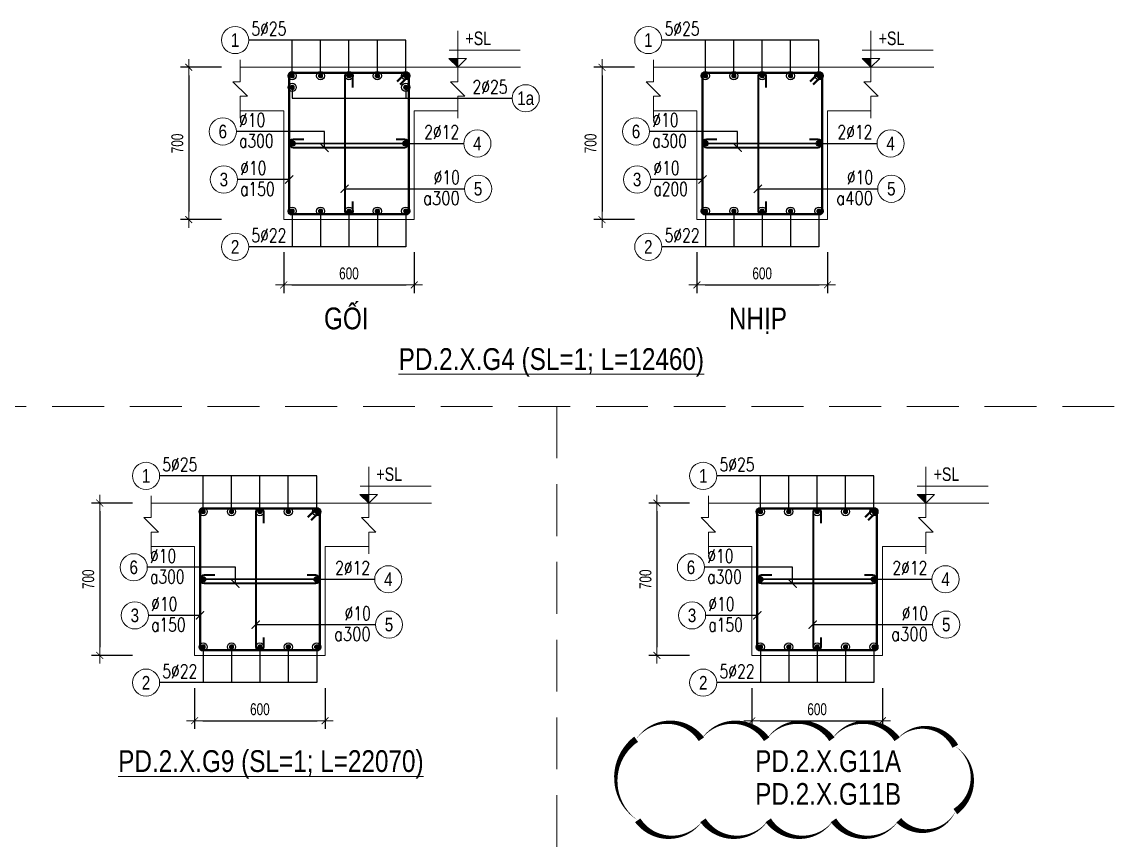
# Model space of a CAD drawing. Header units: millimetres. Extents: x 0 to 264070, y -218202 to 27271.
# Drawn here: x 238024 to 243045, y -169921 to -166156 of the extents above; entities that cross this region are included whole.
import ezdxf
from ezdxf.enums import TextEntityAlignment as Align

# ---------------------------------------------------------------- set-up
doc = ezdxf.new("R2010")
doc.units = ezdxf.units.MM
doc.header["$PDMODE"] = 3
doc.linetypes.add('HIDDEN2', pattern=[4.7625, 3.175, -1.5875])
doc.layers.get('0').update_dxf_attribs({"lineweight": 20})
doc.layers.get('Defpoints').update_dxf_attribs({"color": 151, "lineweight": 9})
doc.layers.add('2020-08-14', color=6, linetype='Continuous', lineweight=20, plot=False)
for name, color, linetype, lineweight in [('NDC_S_ANNO', 7, 'Continuous', 20), ('NDC_S_CONTINUOUS', 3, 'Continuous', 20), ('NDC_S_DIM', 1, 'Continuous', 15), ('NDC_S_HIDDEN', 8, 'HIDDEN2', 13), ('NDC_S_REBAR', 4, 'Continuous', 35), ('NDC_S_STIRRUP', 4, 'Continuous', 40), ('NDC_S_TEXT SYMBOL', 7, 'Continuous', 20), ('NDC_S_THIN LINE', 8, 'Continuous', 9), ('NDC_S_VN TEXT', 7, 'Continuous', 20)]:
    doc.layers.add(name, color=color, linetype=linetype, lineweight=lineweight)
doc.styles.add('ARIAL', font='arial.ttf', dxfattribs={"width": 0.8})
doc.styles.add('NDC_ANNO', font='', dxfattribs={"width": 0.8})
doc.styles.add('NDC_DIM', font='', dxfattribs={"width": 0.75})
doc.styles.add('NDC_EN TXT', font='romans.shx', dxfattribs={"width": 0.8})
doc.styles.get('NDC_ANNO').set_extended_font_data('Dotum')
doc.styles.get('NDC_DIM').set_extended_font_data('Dotum')
doc.dimstyles.new('NDC_dim_25', dxfattribs={"dimscale": 25, "dimtxt": 2.2, "dimasz": 1.5, "dimexe": 1.5, "dimexo": 2.5, "dimgap": 1, "dimtad": 1, "dimdec": 0, "dimzin": 0, "dimdsep": 46, "dimtxsty": 'NDC_DIM', "dimblk": 'DIMMARK', "dimcen": 0.09, "dimdle": 1.2, "dimclrd": 1, "dimclre": 1, "dimclrt": 3, "dimadec": 0, "dimazin": 0, "dimtfac": 1, "dimtdec": 0, "dimtix": 1, "dimtofl": 0, "dimtmove": 0, "dimatfit": 3, "dimfxl": 6, "dimfxlon": 1, "dimtolj": 1, "dimtzin": 0, "dimarcsym": 0})

# ---------------------------------------------------------------- blocks, each defined once
blk = doc.blocks.new('kata_block_THEP')
at = {"layer": 'NDC_S_REBAR', "color": 0}
for p, q in [((-0.5, 0), (0.5, 0)), ((-0.35, 0.35), (0.35, -0.35)), ((0.35, 0.35), (-0.35, -0.35)), ((0, 0.5), (0, -0.5))]:
    blk.add_line(p, q, dxfattribs=at)
at = {"layer": 'NDC_S_REBAR', "color": 0, "const_width": 0.0833}
blk.add_lwpolyline([(-0.5, 0, 1), (0.5, 0, 1), (-0.5, 0, 1)], format="xyb", dxfattribs=at)
blk = doc.blocks.new('DIMMARK')
at = {"layer": 'NDC_S_DIM', "color": 1}
blk.add_line((-1.5, 0), (1, 0), dxfattribs=at)
at = {"layer": 'NDC_S_DIM', "color": 2, "const_width": 0.1}
blk.add_lwpolyline([(-0.42, -0.42), (0.42, 0.42)], dxfattribs=at)
blk = doc.blocks.new('kata_block_TD')
at = {"color": 6, "linetype": 'ByBlock', "lineweight": -2, "style": 'ARIAL', "width": 0.8}
blk.add_attdef('SECTDET2', text='', height=5, dxfattribs=at).set_placement((0, 7.97), align=Align.CENTER)
at = {"color": 0, "linetype": 'ByBlock', "lineweight": -2, "style": 'ARIAL', "width": 0.8}
blk.add_attdef('SECTDET1', text='', height=5, dxfattribs=at).set_placement((0, 1.47), align=Align.CENTER)
at = {"color": 3, "lineweight": 25, "style": 'ARIAL', "width": 0.8}
blk.add_attdef('SSCALE', text='', height=2.5, dxfattribs=at).set_placement((0, -4), align=Align.CENTER)
blk = doc.blocks.new('*U241')
blk.add_circle((-2.5, 0), 2.5)
at = {"layer": 'NDC_S_VN TEXT', "color": 3, "style": 'NDC_EN TXT', "width": 0.75}
for tag, p in [('DK1', (0.5, 0.85)), ('KC1', (0.5, -2.97))]:
    blk.add_attdef(tag, p, '', height=2.5, dxfattribs=at)
at = {"layer": 'NDC_S_VN TEXT', "color": 7, "style": 'ARIAL', "width": 0.8}
blk.add_attdef('SH2', text='', height=2.5, dxfattribs=at).set_placement((-2.5, 0), align=Align.MIDDLE)
blk = doc.blocks.new('*U321')
blk.add_circle((2.5, 0), 2.5)
at = {"layer": 'NDC_S_VN TEXT', "color": 3, "style": 'NDC_EN TXT'}
for tag, width, p in [('DK2', 0.75, (-0.85, 0.85)), ('KC2', 0.8, (-0.85, -2.97))]:
    blk.add_attdef(tag, text='', height=2.5, dxfattribs=dict(at, width=width)).set_placement(p, align=Align.RIGHT)
at = {"layer": 'NDC_S_VN TEXT', "color": 7, "style": 'ARIAL', "width": 0.8}
blk.add_attdef('SH3', text='', height=2.5, dxfattribs=at).set_placement((2.5, 0), align=Align.MIDDLE)
blk = doc.blocks.new('*U239')
blk.add_circle((2.5, 0), 2.5)
at = {"layer": 'NDC_S_VN TEXT', "color": 3, "style": 'NDC_EN TXT', "width": 0.75}
blk.add_attdef('DK2', text='', height=2.5, dxfattribs=at).set_placement((-0.85, 0.85), align=Align.RIGHT)
at = {"layer": 'NDC_S_VN TEXT', "color": 7, "style": 'ARIAL', "width": 0.8}
blk.add_attdef('SH3', text='', height=2.5, dxfattribs=at).set_placement((2.5, 0), align=Align.MIDDLE)
blk = doc.blocks.new('*D435')
at = {"layer": 'Defpoints', "color": 0, "transparency": 16777216}
for p in [(241196.7, -166364.6), (240690.7, -167064.6), (241196.7, -167064.6)]:
    blk.add_point(p, dxfattribs=at)
at = {"layer": 'NDC_S_DIM', "color": 1, "lineweight": -2, "transparency": 16777216}
for p, q in [((240840.7, -166364.6), (240653.2, -166364.6)), ((240690.7, -166402.1), (240690.7, -167027.1)), ((240840.7, -167064.6), (240653.2, -167064.6))]:
    blk.add_line(p, q, dxfattribs=at)
at = {"layer": 'NDC_S_DIM', "color": 1, "lineweight": -2, "transparency": 16777216, "xscale": 37.5, "yscale": 37.5, "zscale": 37.5}
for p, rotation in [((240690.7, -166364.6), 90), ((240690.7, -167064.6), 270)]:
    blk.add_blockref('DIMMARK', p, dxfattribs=dict(at, rotation=rotation))
at = {"layer": 'NDC_S_DIM', "color": 3, "transparency": 16777216, "insert": (240638.2, -166714.6), "char_height": 55, "attachment_point": 5, "rotation": 90, "style": 'NDC_DIM'}
blk.add_mtext('\\A1;700', dxfattribs=at)
blk = doc.blocks.new('*D436')
at = {"layer": 'Defpoints', "color": 0, "transparency": 16777216}
for p in [(241127, -167064.6), (241727, -167064.6), (241727, -167364.6)]:
    blk.add_point(p, dxfattribs=at)
at = {"layer": 'NDC_S_DIM', "color": 1, "lineweight": -2, "transparency": 16777216}
for p, q in [((241127, -167214.6), (241127, -167402.1)), ((241727, -167214.6), (241727, -167402.1)), ((241164.5, -167364.6), (241689.5, -167364.6))]:
    blk.add_line(p, q, dxfattribs=at)
at = {"layer": 'NDC_S_DIM', "color": 1, "lineweight": -2, "transparency": 16777216, "xscale": 37.5, "yscale": 37.5, "zscale": 37.5, "rotation": 180}
blk.add_blockref('DIMMARK', (241127, -167364.6), dxfattribs=at)
at = {"layer": 'NDC_S_DIM', "color": 1, "lineweight": -2, "transparency": 16777216, "xscale": 37.5, "yscale": 37.5, "zscale": 37.5}
blk.add_blockref('DIMMARK', (241727, -167364.6), dxfattribs=at)
at = {"layer": 'NDC_S_DIM', "color": 3, "transparency": 16777216, "insert": (241427, -167312.1), "char_height": 55, "attachment_point": 5, "style": 'NDC_DIM'}
blk.add_mtext('\\A1;600', dxfattribs=at)
blk = doc.blocks.new('kata_block_CT')
at = {"layer": 'NDC_S_ANNO'}
blk.add_hatch(color=3, dxfattribs=at).paths.add_polyline_path([(0, 1.6), (-1.61, 1.6), (0, 0)])
at = {"layer": 'NDC_S_ANNO', "ltscale": 50}
h = blk.add_hatch(dxfattribs=at)
h.set_pattern_fill('ANSI31', color=256, scale=1.406, style=0)
h.paths.add_polyline_path([(0, 1.6), (0, 0), (1.61, 1.6)])
for p, q in [((-1.59, 3.14), (11.47, 3.14)), ((11.56, 0), (-1.64, 0))]:
    blk.add_line(p, q, dxfattribs=at)
for points in [[(0, 6.69), (0, 0)], [(0, 0), (-1.61, 1.6), (0, 1.6)], [(0, 0), (1.61, 1.6), (0, 1.6)]]:
    blk.add_lwpolyline(points, dxfattribs=at)
at = {"layer": 'NDC_S_ANNO', "color": 8, "ltscale": 50}
blk.add_lwpolyline([(0, 0), (-1.61, 1.6), (0, 1.6)], dxfattribs=at)
at = {"layer": 'NDC_S_TEXT SYMBOL', "color": 3, "style": 'NDC_ANNO', "width": 0.8}
blk.add_attdef('CT', (1.41, 4.07), '', height=2.5, dxfattribs=at)
blk = doc.blocks.new('*D437')
at = {"layer": 'Defpoints', "color": 0, "transparency": 16777216}
for p in [(239297.1, -166364.6), (238791.1, -167064.6), (239297.1, -167064.6)]:
    blk.add_point(p, dxfattribs=at)
at = {"layer": 'NDC_S_DIM', "color": 1, "lineweight": -2, "transparency": 16777216}
for p, q in [((238941.1, -166364.6), (238753.6, -166364.6)), ((238791.1, -166402.1), (238791.1, -167027.1)), ((238941.1, -167064.6), (238753.6, -167064.6))]:
    blk.add_line(p, q, dxfattribs=at)
at = {"layer": 'NDC_S_DIM', "color": 1, "lineweight": -2, "transparency": 16777216, "xscale": 37.5, "yscale": 37.5, "zscale": 37.5}
for p, rotation in [((238791.1, -166364.6), 90), ((238791.1, -167064.6), 270)]:
    blk.add_blockref('DIMMARK', p, dxfattribs=dict(at, rotation=rotation))
at = {"layer": 'NDC_S_DIM', "color": 3, "transparency": 16777216, "insert": (238738.6, -166714.6), "char_height": 55, "attachment_point": 5, "rotation": 90, "style": 'NDC_DIM'}
blk.add_mtext('\\A1;700', dxfattribs=at)
blk = doc.blocks.new('*D438')
at = {"layer": 'Defpoints', "color": 0, "transparency": 16777216}
for p in [(239227.5, -167064.6), (239827.5, -167064.6), (239827.5, -167364.6)]:
    blk.add_point(p, dxfattribs=at)
at = {"layer": 'NDC_S_DIM', "color": 1, "lineweight": -2, "transparency": 16777216}
for p, q in [((239227.5, -167214.6), (239227.5, -167402.1)), ((239827.5, -167214.6), (239827.5, -167402.1)), ((239265, -167364.6), (239790, -167364.6))]:
    blk.add_line(p, q, dxfattribs=at)
at = {"layer": 'NDC_S_DIM', "color": 1, "lineweight": -2, "transparency": 16777216, "xscale": 37.5, "yscale": 37.5, "zscale": 37.5, "rotation": 180}
blk.add_blockref('DIMMARK', (239227.5, -167364.6), dxfattribs=at)
at = {"layer": 'NDC_S_DIM', "color": 1, "lineweight": -2, "transparency": 16777216, "xscale": 37.5, "yscale": 37.5, "zscale": 37.5}
blk.add_blockref('DIMMARK', (239827.5, -167364.6), dxfattribs=at)
at = {"layer": 'NDC_S_DIM', "color": 3, "transparency": 16777216, "insert": (239527.5, -167312.1), "char_height": 55, "attachment_point": 5, "style": 'NDC_DIM'}
blk.add_mtext('\\A1;600', dxfattribs=at)
blk = doc.blocks.new('*U240')
blk.add_circle((-2.5, 0), 2.5)
at = {"layer": 'NDC_S_VN TEXT', "color": 3, "style": 'NDC_EN TXT', "width": 0.75}
blk.add_attdef('DK1', (0.5, 0.85), '', height=2.5, dxfattribs=at)
at = {"layer": 'NDC_S_VN TEXT', "color": 7, "style": 'ARIAL', "width": 0.8}
blk.add_attdef('SH2', text='', height=2.5, dxfattribs=at).set_placement((-2.5, 0), align=Align.MIDDLE)
blk = doc.blocks.new('*D447')
at = {"layer": 'Defpoints', "color": 0, "transparency": 16777216}
for p in [(238887.7, -168367.4), (238381.7, -169067.4), (238887.7, -169067.4)]:
    blk.add_point(p, dxfattribs=at)
at = {"layer": 'NDC_S_DIM', "color": 1, "lineweight": -2, "transparency": 16777216}
for p, q in [((238531.7, -168367.4), (238344.2, -168367.4)), ((238381.7, -168404.9), (238381.7, -169029.9)), ((238531.7, -169067.4), (238344.2, -169067.4))]:
    blk.add_line(p, q, dxfattribs=at)
at = {"layer": 'NDC_S_DIM', "color": 1, "lineweight": -2, "transparency": 16777216, "xscale": 37.5, "yscale": 37.5, "zscale": 37.5}
for p, rotation in [((238381.7, -168367.4), 90), ((238381.7, -169067.4), 270)]:
    blk.add_blockref('DIMMARK', p, dxfattribs=dict(at, rotation=rotation))
at = {"layer": 'NDC_S_DIM', "color": 3, "transparency": 16777216, "insert": (238329.2, -168717.4), "char_height": 55, "attachment_point": 5, "rotation": 90, "style": 'NDC_DIM'}
blk.add_mtext('\\A1;700', dxfattribs=at)
blk = doc.blocks.new('*D448')
at = {"layer": 'Defpoints', "color": 0, "transparency": 16777216}
for p in [(238818.1, -169067.4), (239418.1, -169067.4), (239418.1, -169367.4)]:
    blk.add_point(p, dxfattribs=at)
at = {"layer": 'NDC_S_DIM', "color": 1, "lineweight": -2, "transparency": 16777216}
for p, q in [((238818.1, -169217.4), (238818.1, -169404.9)), ((239418.1, -169217.4), (239418.1, -169404.9)), ((238855.6, -169367.4), (239380.6, -169367.4))]:
    blk.add_line(p, q, dxfattribs=at)
at = {"layer": 'NDC_S_DIM', "color": 1, "lineweight": -2, "transparency": 16777216, "xscale": 37.5, "yscale": 37.5, "zscale": 37.5, "rotation": 180}
blk.add_blockref('DIMMARK', (238818.1, -169367.4), dxfattribs=at)
at = {"layer": 'NDC_S_DIM', "color": 1, "lineweight": -2, "transparency": 16777216, "xscale": 37.5, "yscale": 37.5, "zscale": 37.5}
blk.add_blockref('DIMMARK', (239418.1, -169367.4), dxfattribs=at)
at = {"layer": 'NDC_S_DIM', "color": 3, "transparency": 16777216, "insert": (239118.1, -169314.9), "char_height": 55, "attachment_point": 5, "style": 'NDC_DIM'}
blk.add_mtext('\\A1;600', dxfattribs=at)
blk = doc.blocks.new('*D449')
at = {"layer": 'Defpoints', "color": 0, "transparency": 16777216}
for p in [(241379.6, -169067.4), (241979.6, -169067.4), (241979.6, -169367.4)]:
    blk.add_point(p, dxfattribs=at)
at = {"layer": 'NDC_S_DIM', "color": 1, "lineweight": -2, "transparency": 16777216}
for p, q in [((241379.6, -169217.4), (241379.6, -169404.9)), ((241979.6, -169217.4), (241979.6, -169404.9)), ((241417.1, -169367.4), (241942.1, -169367.4))]:
    blk.add_line(p, q, dxfattribs=at)
at = {"layer": 'NDC_S_DIM', "color": 1, "lineweight": -2, "transparency": 16777216, "xscale": 37.5, "yscale": 37.5, "zscale": 37.5, "rotation": 180}
blk.add_blockref('DIMMARK', (241379.6, -169367.4), dxfattribs=at)
at = {"layer": 'NDC_S_DIM', "color": 1, "lineweight": -2, "transparency": 16777216, "xscale": 37.5, "yscale": 37.5, "zscale": 37.5}
blk.add_blockref('DIMMARK', (241979.6, -169367.4), dxfattribs=at)
at = {"layer": 'NDC_S_DIM', "color": 3, "transparency": 16777216, "insert": (241679.6, -169314.9), "char_height": 55, "attachment_point": 5, "style": 'NDC_DIM'}
blk.add_mtext('\\A1;600', dxfattribs=at)
blk = doc.blocks.new('*D450')
at = {"layer": 'Defpoints', "color": 0, "transparency": 16777216}
for p in [(241449.2, -168367.4), (240943.2, -169067.4), (241449.2, -169067.4)]:
    blk.add_point(p, dxfattribs=at)
at = {"layer": 'NDC_S_DIM', "color": 1, "lineweight": -2, "transparency": 16777216}
for p, q in [((241093.2, -168367.4), (240905.7, -168367.4)), ((240943.2, -168404.9), (240943.2, -169029.9)), ((241093.2, -169067.4), (240905.7, -169067.4))]:
    blk.add_line(p, q, dxfattribs=at)
at = {"layer": 'NDC_S_DIM', "color": 1, "lineweight": -2, "transparency": 16777216, "xscale": 37.5, "yscale": 37.5, "zscale": 37.5}
for p, rotation in [((240943.2, -168367.4), 90), ((240943.2, -169067.4), 270)]:
    blk.add_blockref('DIMMARK', p, dxfattribs=dict(at, rotation=rotation))
at = {"layer": 'NDC_S_DIM', "color": 3, "transparency": 16777216, "insert": (240890.7, -168717.4), "char_height": 55, "attachment_point": 5, "rotation": 90, "style": 'NDC_DIM'}
blk.add_mtext('\\A1;700', dxfattribs=at)

msp = doc.modelspace()

# ---------------------------------------------------------------- linework, layer by layer
at = {"layer": '2020-08-14'}
msp.add_lwpolyline([(240847.5, -169452.3, 0, 30, -0.520567), (241147.5, -169452.3, 0, 30, -0.520567), (241447.5, -169452.3, 0, 30, -0.520567), (241747.5, -169452.3, 0, 30, -0.520567), (242047.5, -169452.3, 0, 30, -0.520567), (242314.9, -169484.9, 0, 30, -0.520567), (242314.9, -169784.9, 0, 30, -0.520567), (242054.8, -169824.9, 0, 30, -0.520567), (241754.8, -169824.9, 0, 30, -0.520567), (241454.8, -169824.9, 0, 30, -0.520567), (241154.8, -169824.9, 0, 30, -0.520567), (240854.8, -169824.9, 0, 30, -0.520567)], format="xyseb", close=True, dxfattribs=at)
at = {"layer": 'NDC_S_CONTINUOUS'}
for points in [[(239027.5, -166364.6), (239227.5, -166364.6), (239227.5, -166364.6), (239827.5, -166364.6), (239827.5, -166364.6), (240027.5, -166364.6)], [(240927, -166364.6), (241127, -166364.6), (241127, -166364.6), (241727, -166364.6), (241727, -166364.6), (241927, -166364.6)], [(239027.5, -166564.6), (239227.5, -166564.6), (239227.5, -167064.6), (239827.5, -167064.6), (239827.5, -166564.6), (240027.5, -166564.6)], [(240927, -166564.6), (241127, -166564.6), (241127, -167064.6), (241727, -167064.6), (241727, -166564.6), (241927, -166564.6)], [(238618.1, -168367.4), (238818.1, -168367.4), (238818.1, -168367.4), (239418.1, -168367.4), (239418.1, -168367.4), (239618.1, -168367.4)], [(241179.6, -168367.4), (241379.6, -168367.4), (241379.6, -168367.4), (241979.6, -168367.4), (241979.6, -168367.4), (242179.6, -168367.4)], [(238618.1, -168567.4), (238818.1, -168567.4), (238818.1, -169067.4), (239418.1, -169067.4), (239418.1, -168567.4), (239618.1, -168567.4)], [(241179.6, -168567.4), (241379.6, -168567.4), (241379.6, -169067.4), (241979.6, -169067.4), (241979.6, -168567.4), (242179.6, -168567.4)]]:
    msp.add_lwpolyline(points, dxfattribs=at)
at = {"layer": 'NDC_S_DIM'}
for centre in [(239266.5, -166457.1), (239788.5, -166457.1)]:
    msp.add_circle(centre, 18.8, dxfattribs=at)
at = {"layer": 'NDC_S_HIDDEN', "ltscale": 75}
for p, q in [((243045, -167923.4), (225114.4, -167923.4)), ((240483.5, -167923.4), (240483.5, -179923.4))]:
    msp.add_line(p, q, dxfattribs=at)
at = {"layer": 'NDC_S_REBAR'}
for points in [[(239545.8, -166456.9), (239545.8, -166408, 1), (239509, -166408), (239509, -167021.1, 1), (239545.8, -167021.1), (239545.8, -166981.9, -0.414214)], [(241445.4, -166456.9), (241445.4, -166408, 1), (241408.5, -166408), (241408.5, -167021.1, 1), (241445.4, -167021.1), (241445.4, -166981.9, -0.414214)], [(239319.8, -166696.1), (239270.9, -166696.1, 1), (239270.9, -166733), (239784, -166733, 1), (239784, -166696.1), (239744.8, -166696.1, -0.414214)], [(241219.3, -166696.1), (241170.4, -166696.1, 1), (241170.4, -166733), (241683.6, -166733, 1), (241683.6, -166696.1), (241644.3, -166696.1, -0.414214)], [(239136.4, -168459.7), (239136.4, -168410.8, 1), (239099.6, -168410.8), (239099.6, -169024, 1), (239136.4, -169024), (239136.4, -168984.7, -0.414214)], [(241697.9, -168459.7), (241697.9, -168410.8, 1), (241661.1, -168410.8), (241661.1, -169024, 1), (241697.9, -169024), (241697.9, -168984.7, -0.414214)], [(238910.4, -168699), (238861.5, -168699, 1), (238861.5, -168735.8), (239374.6, -168735.8, 1), (239374.6, -168699), (239335.4, -168699, -0.414214)], [(241471.9, -168699), (241423, -168699, 1), (241423, -168735.8), (241936.1, -168735.8, 1), (241936.1, -168699), (241896.9, -168699, -0.414214)]]:
    msp.add_lwpolyline(points, format="xyb", dxfattribs=at)
at = {"layer": 'NDC_S_STIRRUP'}
for points in [[(239748.5, -166429.6), (239788.5, -166389.6, -0.414214), (239802.5, -166403.6), (239802.5, -167025.6, -0.414214), (239788.5, -167039.6), (239266.5, -167039.6, -0.414214), (239252.5, -167025.6), (239252.5, -166403.6, -0.414214), (239266.5, -166389.6), (239788.5, -166389.6, -0.414214), (239802.5, -166403.6), (239762.5, -166443.6)], [(241648, -166429.6), (241688, -166389.6, -0.414214), (241702, -166403.6), (241702, -167025.6, -0.414214), (241688, -167039.6), (241166, -167039.6, -0.414214), (241152, -167025.6), (241152, -166403.6, -0.414214), (241166, -166389.6), (241688, -166389.6, -0.414214), (241702, -166403.6), (241662, -166443.6)], [(239339.1, -168432.4), (239379.1, -168392.4, -0.414214), (239393.1, -168406.4), (239393.1, -169028.4, -0.414214), (239379.1, -169042.4), (238857.1, -169042.4, -0.414214), (238843.1, -169028.4), (238843.1, -168406.4, -0.414214), (238857.1, -168392.4), (239379.1, -168392.4, -0.414214), (239393.1, -168406.4), (239353.1, -168446.4)], [(241900.6, -168432.4), (241940.6, -168392.4, -0.414214), (241954.6, -168406.4), (241954.6, -169028.4, -0.414214), (241940.6, -169042.4), (241418.6, -169042.4, -0.414214), (241404.6, -169028.4), (241404.6, -168406.4, -0.414214), (241418.6, -168392.4), (241940.6, -168392.4, -0.414214), (241954.6, -168406.4), (241914.6, -168446.4)]]:
    msp.add_lwpolyline(points, format="xyb", dxfattribs=at)
at = {"layer": 'NDC_S_THIN LINE'}
for points in [[(239027.5, -166597.9), (239027.5, -166497.9), (239060.8, -166497.9), (238994.1, -166431.2), (239027.5, -166431.2), (239027.5, -166331.2)], [(240027.5, -166597.9), (240027.5, -166497.9), (240060.8, -166497.9), (239994.1, -166431.2), (240027.5, -166431.2), (240027.5, -166331.2)], [(240927, -166597.9), (240927, -166497.9), (240960.3, -166497.9), (240893.7, -166431.2), (240927, -166431.2), (240927, -166331.2)], [(241927, -166597.9), (241927, -166497.9), (241960.3, -166497.9), (241893.7, -166431.2), (241927, -166431.2), (241927, -166331.2)], [(238618.1, -168600.7), (238618.1, -168500.7), (238651.4, -168500.7), (238584.7, -168434.1), (238618.1, -168434.1), (238618.1, -168334.1)], [(239618.1, -168600.7), (239618.1, -168500.7), (239651.4, -168500.7), (239584.7, -168434.1), (239618.1, -168434.1), (239618.1, -168334.1)], [(241179.6, -168600.7), (241179.6, -168500.7), (241212.9, -168500.7), (241146.2, -168434.1), (241179.6, -168434.1), (241179.6, -168334.1)], [(242179.6, -168600.7), (242179.6, -168500.7), (242212.9, -168500.7), (242146.2, -168434.1), (242179.6, -168434.1), (242179.6, -168334.1)]]:
    msp.add_lwpolyline(points, dxfattribs=at)

# ---------------------------------------------------------------- block references
at = {"layer": 'NDC_S_REBAR', "color": 3, "xscale": 22, "yscale": 22, "zscale": 22}
for p in [(239266.5, -166403.6), (239266.5, -166457.1), (239266.5, -166714.6), (239266.5, -167025.6), (238857.1, -168406.4), (238857.1, -168717.4), (238857.1, -169028.4)]:
    msp.add_blockref('kata_block_THEP', p, dxfattribs=at)
at = {"layer": 'NDC_S_REBAR', "xscale": 22, "yscale": 22, "zscale": 22}
for p in [(239397, -166403.6), (239527.5, -166403.6), (239658, -166403.6), (239788.5, -166403.6), (241166, -166403.6), (241296.5, -166403.6), (241427, -166403.6), (241557.5, -166403.6), (241688, -166403.6), (239788.5, -166457.1), (239788.5, -166714.6), (241166, -166714.6), (241688, -166714.6), (239397, -167025.6), (239527.5, -167025.6), (239658, -167025.6), (239788.5, -167025.6), (241166, -167025.6), (241296.5, -167025.6), (241427, -167025.6), (241557.5, -167025.6), (241688, -167025.6), (238987.6, -168406.4), (239118.1, -168406.4), (239248.6, -168406.4), (239379.1, -168406.4), (241418.6, -168406.4), (241549.1, -168406.4), (241679.6, -168406.4), (241810.1, -168406.4), (241940.6, -168406.4), (239379.1, -168717.4), (241418.6, -168717.4), (241940.6, -168717.4), (238987.6, -169028.4), (239118.1, -169028.4), (239248.6, -169028.4), (239379.1, -169028.4), (241418.6, -169028.4), (241549.1, -169028.4), (241679.6, -169028.4), (241810.1, -169028.4), (241940.6, -169028.4)]:
    msp.add_blockref('kata_block_THEP', p, dxfattribs=at)
at = {"layer": 'NDC_S_THIN LINE', "xscale": 25, "yscale": 25, "zscale": 25}
for name, p, values in [('*U240', (239066.5, -166239.6), {'SH2': '1', 'DK1': '5%%c25'}), ('*U240', (240966, -166239.6), {'SH2': '1', 'DK1': '5%%c25'}), ('*U239', (240277.5, -166507.1), {'SH3': '1a', 'DK2': '2%%c25'}), ('*U241', (239010, -166659.6), {'SH2': '6', 'DK1': '%%c10', 'KC1': 'a300'}), ('*U241', (240909.5, -166659.6), {'SH2': '6', 'DK1': '%%c10', 'KC1': 'a300'}), ('*U239', (240055.3, -166714.6), {'SH3': '4', 'DK2': '2%%c12'}), ('*U239', (241954.9, -166714.6), {'SH3': '4', 'DK2': '2%%c12'}), ('*U241', (239015, -166880.4), {'SH2': '3', 'DK1': '%%c10', 'KC1': 'a150'}), ('*U241', (240914.5, -166880.4), {'SH2': '3', 'DK1': '%%c10', 'KC1': 'a200'}), ('*U321', (240058.5, -166923), {'SH3': '5', 'DK2': '%%c10', 'KC2': 'a300'}), ('*U321', (241958.1, -166923), {'SH3': '5', 'DK2': '%%c10', 'KC2': 'a400'}), ('*U240', (239066.5, -167189.6), {'SH2': '2', 'DK1': '5%%c22'}), ('*U240', (240966, -167189.6), {'SH2': '2', 'DK1': '5%%c22'}), ('*U240', (238657.1, -168242.4), {'SH2': '1', 'DK1': '5%%c25'}), ('*U240', (241218.6, -168242.4), {'SH2': '1', 'DK1': '5%%c25'}), ('*U241', (238600.6, -168662.4), {'SH2': '6', 'DK1': '%%c10', 'KC1': 'a300'}), ('*U241', (241162.1, -168662.4), {'SH2': '6', 'DK1': '%%c10', 'KC1': 'a300'}), ('*U239', (239645.9, -168717.4), {'SH3': '4', 'DK2': '2%%c12'}), ('*U239', (242207.5, -168717.4), {'SH3': '4', 'DK2': '2%%c12'}), ('*U241', (238605.6, -168883.2), {'SH2': '3', 'DK1': '%%c10', 'KC1': 'a150'}), ('*U241', (241167.1, -168883.2), {'SH2': '3', 'DK1': '%%c10', 'KC1': 'a150'}), ('*U321', (239649.1, -168925.9), {'SH3': '5', 'DK2': '%%c10', 'KC2': 'a300'}), ('*U321', (242210.6, -168925.9), {'SH3': '5', 'DK2': '%%c10', 'KC2': 'a300'}), ('*U240', (238657.1, -169192.4), {'SH2': '2', 'DK1': '5%%c22'}), ('*U240', (241218.6, -169192.4), {'SH2': '2', 'DK1': '5%%c22'})]:
    msp.add_blockref(name, p, dxfattribs=at).add_auto_attribs(values)
at = {"layer": 'NDC_S_VN TEXT', "xscale": 25, "yscale": 25, "zscale": 25}
for p in [(240027.5, -166364.6), (241927, -166364.6), (239618.1, -168367.4), (242179.6, -168367.4)]:
    msp.add_blockref('kata_block_CT', p, dxfattribs=at).add_auto_attribs({'CT': '+SL'})
at = {"layer": 'NDC_S_VN TEXT'}
ref = msp.add_blockref('kata_block_TD', (239515.2, -167598.2), dxfattribs=dict(at, xscale=20, yscale=20, zscale=20))
ref.add_attrib('SECTDET1', 'GỐI', dxfattribs={"layer": '0', "color": 0, "linetype": 'ByBlock', "lineweight": -2, "height": 100, "style": 'ARIAL', "width": 0.8}).set_placement((239515.2, -167568.8), align=Align.CENTER)
ref = msp.add_blockref('kata_block_TD', (241407.5, -167598.2), dxfattribs=dict(at, xscale=20, yscale=20, zscale=20))
ref.add_attrib('SECTDET1', 'NHỊP', dxfattribs={"layer": '0', "color": 0, "linetype": 'ByBlock', "lineweight": -2, "height": 100, "style": 'ARIAL', "width": 0.8}).set_placement((241407.5, -167568.8), align=Align.CENTER)
ref = msp.add_blockref('kata_block_TD', (240457.8, -167784.9), dxfattribs=dict(at, xscale=20, yscale=20, zscale=20))
ref.add_attrib('SECTDET1', '%%uPD.2.X.G4 (SL=1; L=12460)', dxfattribs={"layer": '0', "color": 0, "linetype": 'ByBlock', "lineweight": -2, "height": 100, "style": 'ARIAL', "width": 0.8}).set_placement((240457.8, -167755.5), align=Align.CENTER)
ref = msp.add_blockref('kata_block_TD', (239168.7, -169632.3), dxfattribs=dict(at, xscale=20, yscale=20, zscale=20))
ref.add_attrib('SECTDET1', '%%uPD.2.X.G9 (SL=1; L=22070)', dxfattribs={"layer": '0', "color": 0, "linetype": 'ByBlock', "lineweight": -2, "height": 100, "style": 'ARIAL', "width": 0.8}).set_placement((239168.7, -169602.9), align=Align.CENTER)
ref = msp.add_blockref('kata_block_TD', (241730.2, -169632.3), dxfattribs=dict(at, xscale=20, yscale=20, zscale=20))
ref.add_attrib('SECTDET1', 'PD.2.X.G11A', dxfattribs={"layer": '0', "color": 0, "linetype": 'ByBlock', "lineweight": -2, "height": 100, "style": 'ARIAL', "width": 0.8}).set_placement((241730.2, -169602.9), align=Align.CENTER)
ref = msp.add_blockref('kata_block_TD', (241730.2, -169783.2), dxfattribs=dict(at, xscale=20, yscale=20, zscale=20))
ref.add_attrib('SECTDET1', 'PD.2.X.G11B', dxfattribs={"layer": '0', "color": 0, "linetype": 'ByBlock', "lineweight": -2, "height": 100, "style": 'ARIAL', "width": 0.8}).set_placement((241730.2, -169753.8), align=Align.CENTER)

# ---------------------------------------------------------------- dimensions: what is measured, and where the dimension line sits
at = {"layer": 'NDC_S_DIM'}
for base, p1, p2, picture, middle in [((238791.1, -167064.6), (239297.1, -166364.6), (239297.1, -167064.6), '*D437', (238738.6, -166714.6)), ((240690.7, -167064.6), (241196.7, -166364.6), (241196.7, -167064.6), '*D435', (240638.2, -166714.6)), ((238381.7, -169067.4), (238887.7, -168367.4), (238887.7, -169067.4), '*D447', (238329.2, -168717.4)), ((240943.2, -169067.4), (241449.2, -168367.4), (241449.2, -169067.4), '*D450', (240890.7, -168717.4))]:
    dim = msp.add_linear_dim(base=base, p1=p1, p2=p2, angle=270, dimstyle='NDC_dim_25', dxfattribs=at)
    dim.commit()
    dim.dimension.update_dxf_attribs({"geometry": picture, "text_midpoint": middle})
for base, p1, p2, picture, middle in [((239827.5, -167364.6), (239227.5, -167064.6), (239827.5, -167064.6), '*D438', (239527.5, -167312.1)), ((241727, -167364.6), (241127, -167064.6), (241727, -167064.6), '*D436', (241427, -167312.1)), ((239418.1, -169367.4), (238818.1, -169067.4), (239418.1, -169067.4), '*D448', (239118.1, -169314.9)), ((241979.6, -169367.4), (241379.6, -169067.4), (241979.6, -169067.4), '*D449', (241679.6, -169314.9))]:
    dim = msp.add_linear_dim(base=base, p1=p1, p2=p2, dimstyle='NDC_dim_25', dxfattribs=at)
    dim.commit()
    dim.dimension.update_dxf_attribs({"geometry": picture, "text_midpoint": middle})

# ---------------------------------------------------------------- leaders
at = {"layer": 'NDC_S_THIN LINE'}
for points, override in [([(239788.5, -166403.6), (239788.5, -166239.6), (239066.5, -166239.6)], {"dimldrblk": 'DotBlank'}), ([(239658, -166403.6), (239658, -166239.6), (239066.5, -166239.6)], {"dimldrblk": 'DotBlank'}), ([(239527.5, -166403.6), (239527.5, -166239.6), (239066.5, -166239.6)], {"dimldrblk": 'DotBlank'}), ([(239397, -166403.6), (239397, -166239.6), (239066.5, -166239.6)], {"dimldrblk": 'DotBlank'}), ([(239266.5, -166403.6), (239266.5, -166239.6), (239066.5, -166239.6)], {"dimldrblk": 'DotBlank'}), ([(241688, -166403.6), (241688, -166239.6), (240966, -166239.6)], {"dimldrblk": 'DotBlank'}), ([(241557.5, -166403.6), (241557.5, -166239.6), (240966, -166239.6)], {"dimldrblk": 'DotBlank'}), ([(241427, -166403.6), (241427, -166239.6), (240966, -166239.6)], {"dimldrblk": 'DotBlank'}), ([(241296.5, -166403.6), (241296.5, -166239.6), (240966, -166239.6)], {"dimldrblk": 'DotBlank'}), ([(241166, -166403.6), (241166, -166239.6), (240966, -166239.6)], {"dimldrblk": 'DotBlank'}), ([(239266.5, -166457.1), (239266.5, -166507.1), (240277.5, -166507.1)], {"dimldrblk": 'DotBlank'}), ([(239788.5, -166457.1), (239788.5, -166507.1), (240277.5, -166507.1)], {"dimldrblk": 'DotBlank'}), ([(239414.8, -166734.6), (239414.8, -166659.6), (239010, -166659.6)], {"dimldrblk": 'ArchTick'}), ([(239266.5, -166714.6), (239794.5, -166714.6)], {"dimasz": 1, "dimldrblk": 'DotBlank'}), ([(239788.5, -166714.6), (239266.5, -166714.6)], {"dimasz": 1, "dimldrblk": 'DotBlank'}), ([(241314.3, -166734.6), (241314.3, -166659.6), (240909.5, -166659.6)], {"dimldrblk": 'ArchTick'}), ([(241166, -166714.6), (241694, -166714.6)], {"dimasz": 1, "dimldrblk": 'DotBlank'}), ([(241688, -166714.6), (241166, -166714.6)], {"dimasz": 1, "dimldrblk": 'DotBlank'}), ([(239788.5, -166714.6), (240055.3, -166714.6)], {"dimldrblk": 'DotSmall'}), ([(241688, -166714.6), (241954.9, -166714.6)], {"dimldrblk": 'DotSmall'}), ([(239252.5, -166880.4), (239015, -166880.4)], {"dimldrblk": 'ArchTick'}), ([(239507.5, -166923), (240058.5, -166923)], {"dimldrblk": 'ArchTick'}), ([(241152, -166880.4), (240914.5, -166880.4)], {"dimldrblk": 'ArchTick'}), ([(241407, -166923), (241958.1, -166923)], {"dimldrblk": 'ArchTick'}), ([(239788.5, -167025.6), (239788.5, -167189.6), (239066.5, -167189.6)], {"dimldrblk": 'DotBlank'}), ([(239658, -167025.6), (239658, -167189.6), (239066.5, -167189.6)], {"dimldrblk": 'DotBlank'}), ([(239527.5, -167025.6), (239527.5, -167189.6), (239066.5, -167189.6)], {"dimldrblk": 'DotBlank'}), ([(239397, -167025.6), (239397, -167189.6), (239066.5, -167189.6)], {"dimldrblk": 'DotBlank'}), ([(239266.5, -167025.6), (239266.5, -167189.6), (239066.5, -167189.6)], {"dimldrblk": 'DotBlank'}), ([(241688, -167025.6), (241688, -167189.6), (240966, -167189.6)], {"dimldrblk": 'DotBlank'}), ([(241557.5, -167025.6), (241557.5, -167189.6), (240966, -167189.6)], {"dimldrblk": 'DotBlank'}), ([(241427, -167025.6), (241427, -167189.6), (240966, -167189.6)], {"dimldrblk": 'DotBlank'}), ([(241296.5, -167025.6), (241296.5, -167189.6), (240966, -167189.6)], {"dimldrblk": 'DotBlank'}), ([(241166, -167025.6), (241166, -167189.6), (240966, -167189.6)], {"dimldrblk": 'DotBlank'}), ([(239379.1, -168406.4), (239379.1, -168242.4), (238657.1, -168242.4)], {"dimldrblk": 'DotBlank'}), ([(239248.6, -168406.4), (239248.6, -168242.4), (238657.1, -168242.4)], {"dimldrblk": 'DotBlank'}), ([(239118.1, -168406.4), (239118.1, -168242.4), (238657.1, -168242.4)], {"dimldrblk": 'DotBlank'}), ([(238987.6, -168406.4), (238987.6, -168242.4), (238657.1, -168242.4)], {"dimldrblk": 'DotBlank'}), ([(238857.1, -168406.4), (238857.1, -168242.4), (238657.1, -168242.4)], {"dimldrblk": 'DotBlank'}), ([(241418.6, -168406.4), (241418.6, -168242.4), (241218.6, -168242.4)], {"dimldrblk": 'DotBlank'}), ([(241549.1, -168406.4), (241549.1, -168242.4), (241218.6, -168242.4)], {"dimldrblk": 'DotBlank'}), ([(241679.6, -168406.4), (241679.6, -168242.4), (241218.6, -168242.4)], {"dimldrblk": 'DotBlank'}), ([(241810.1, -168406.4), (241810.1, -168242.4), (241218.6, -168242.4)], {"dimldrblk": 'DotBlank'}), ([(241940.6, -168406.4), (241940.6, -168242.4), (241218.6, -168242.4)], {"dimldrblk": 'DotBlank'}), ([(239005.4, -168737.4), (239005.4, -168662.4), (238600.6, -168662.4)], {"dimldrblk": 'ArchTick'}), ([(238857.1, -168717.4), (239385.1, -168717.4)], {"dimasz": 1, "dimldrblk": 'DotBlank'}), ([(239379.1, -168717.4), (238857.1, -168717.4)], {"dimasz": 1, "dimldrblk": 'DotBlank'}), ([(241566.9, -168737.4), (241566.9, -168662.4), (241162.1, -168662.4)], {"dimldrblk": 'ArchTick'}), ([(241418.6, -168717.4), (241946.6, -168717.4)], {"dimasz": 1, "dimldrblk": 'DotBlank'}), ([(241940.6, -168717.4), (241418.6, -168717.4)], {"dimasz": 1, "dimldrblk": 'DotBlank'}), ([(239379.1, -168717.4), (239645.9, -168717.4)], {"dimldrblk": 'DotSmall'}), ([(241940.6, -168717.4), (242207.5, -168717.4)], {"dimldrblk": 'DotSmall'}), ([(238843.1, -168883.2), (238605.6, -168883.2)], {"dimldrblk": 'ArchTick'}), ([(239098.1, -168925.9), (239649.1, -168925.9)], {"dimldrblk": 'ArchTick'}), ([(241404.6, -168883.2), (241167.1, -168883.2)], {"dimldrblk": 'ArchTick'}), ([(241659.6, -168925.9), (242210.6, -168925.9)], {"dimldrblk": 'ArchTick'}), ([(239379.1, -169028.4), (239379.1, -169192.4), (238657.1, -169192.4)], {"dimldrblk": 'DotBlank'}), ([(239248.6, -169028.4), (239248.6, -169192.4), (238657.1, -169192.4)], {"dimldrblk": 'DotBlank'}), ([(239118.1, -169028.4), (239118.1, -169192.4), (238657.1, -169192.4)], {"dimldrblk": 'DotBlank'}), ([(238987.6, -169028.4), (238987.6, -169192.4), (238657.1, -169192.4)], {"dimldrblk": 'DotBlank'}), ([(238857.1, -169028.4), (238857.1, -169192.4), (238657.1, -169192.4)], {"dimldrblk": 'DotBlank'}), ([(241418.6, -169028.4), (241418.6, -169192.4), (241218.6, -169192.4)], {"dimldrblk": 'DotBlank'}), ([(241549.1, -169028.4), (241549.1, -169192.4), (241218.6, -169192.4)], {"dimldrblk": 'DotBlank'}), ([(241679.6, -169028.4), (241679.6, -169192.4), (241218.6, -169192.4)], {"dimldrblk": 'DotBlank'}), ([(241810.1, -169028.4), (241810.1, -169192.4), (241218.6, -169192.4)], {"dimldrblk": 'DotBlank'}), ([(241940.6, -169028.4), (241940.6, -169192.4), (241218.6, -169192.4)], {"dimldrblk": 'DotBlank'})]:
    msp.add_leader(points, dimstyle='NDC_dim_25', override=override, dxfattribs=at)

doc.saveas('drawing.dxf')
